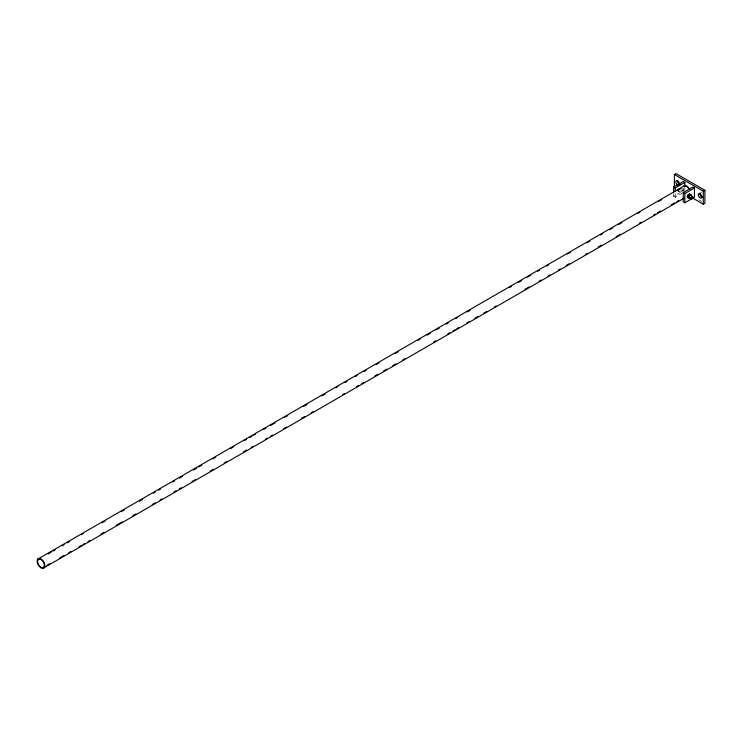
<?xml version="1.0" encoding="UTF-8"?>
<svg xmlns="http://www.w3.org/2000/svg" width="742" height="742" viewBox="0 0 742 742"><rect width="100%" height="100%" fill="white"/><g stroke="black" fill="none" stroke-linecap="round" stroke-linejoin="round"><path stroke-width="0.56" stroke-dasharray="3.71 2.78" d="M673.597 193.996L673.597 196.315L683.224 190.75L683.224 188.431M673.597 196.315L675.201 197.233L681.944 193.347L677.734 190.954M681.981 190.026L683.976 191.176M698.918 199.811L701.913 201.536M681.332 189.989L683.261 191.102M680.377 190.954L682.371 192.104M684.829 187.04L684.829 190.518M675.201 193.764L675.201 197.233M683.401 190.861A5.482 3.163 60 0 1 682.881 188.329M700.81 192.642A2.495 1.438 60 0 1 701.691 192.883M679.774 191.084A1.586 0.918 -60 0 1 678.086 190.935"/><path stroke-width="1.11" d="M674.395 187.503L674.395 174.528L675.999 173.6L704.9 190.286L704.9 203.262L703.295 204.189L692.332 197.864M673.597 192.837L673.597 187.04L683.224 181.484L684.829 182.411L684.829 185.88M673.597 187.04L675.201 187.967L684.829 182.411M37.619 559.227L684.82 185.565M38.037 559.746L40.04 558.587M48.063 553.959L51.309 552.076M53.081 551.056L55.084 549.905M62.105 545.852L64.109 544.693M67.355 542.819L69.358 541.66M81.397 534.713L83.401 533.554M102.21 522.693L105.225 520.958M121.271 511.692L124.517 509.819M139.32 501.267L142.566 499.394M153.353 493.17L155.356 492.011M158.612 490.128L160.615 488.978M172.645 482.031L174.648 480.872M179.425 478.117L182.439 476.373M193.467 470.011L196.472 468.267M198.717 466.978L201.731 465.234M212.518 459.01L215.764 457.137M230.567 448.585L233.813 446.712M244.61 440.479L246.613 439.32M249.859 437.446L251.863 436.287M253.634 435.276L255.638 434.116M263.902 429.34L265.905 428.19M270.682 425.426L274.93 422.977M284.715 417.329L287.729 415.585M303.766 406.328L307.021 404.446M321.824 395.903L325.07 394.03M335.857 387.797L337.86 386.638M344.882 382.584L346.885 381.434M355.149 376.658L357.152 375.498M364.174 371.445L366.177 370.295M375.971 364.637L378.977 362.903M395.022 353.637L398.268 351.764M418.089 340.328L420.093 339.168M427.114 335.115L430.36 333.241M436.138 329.902L439.385 328.029M446.406 323.976L448.409 322.816M455.43 318.763L457.434 317.604M467.219 311.955L470.233 310.221M509.337 287.646L511.34 286.486M518.361 282.433L521.607 280.559M527.386 277.22L530.632 275.347M537.653 271.294L539.657 270.134M546.678 266.081L548.681 264.922M567.5 254.061L570.505 252.326M586.792 242.922L589.797 241.187M600.593 234.954L602.597 233.804M609.618 229.751L612.864 227.868M618.643 224.538L621.889 222.665M637.934 213.399L639.938 212.24M658.748 201.379L661.762 199.644M678.04 190.24L681.054 188.505M683.224 192.605L692.861 187.04L694.466 187.967L694.466 197.233L684.829 202.798L683.224 201.87L683.224 192.605L684.829 193.532L694.466 187.967M42.674 567.778A4.804 2.773 60 0 0 42.674 560.989A4.804 2.773 60 0 0 37.582 561.444A4.804 2.773 60 0 0 42.674 567.778L44.678 566.619M46.922 565.321L49.937 563.586M59.722 557.938L63.97 555.48M68.746 552.725L70.75 551.566M79.014 546.798L81.017 545.639M82.789 544.619L84.792 543.459M88.038 541.586L90.042 540.426M100.838 534.203L104.084 532.32M116.114 525.373L118.126 524.223M118.887 523.778L122.133 521.904M132.92 515.671L135.934 513.937M152.212 504.532L155.226 502.798M160.003 500.043L162.006 498.884M174.036 491.937L176.04 490.777M179.295 488.904L181.298 487.744M192.085 481.512L195.332 479.638M210.134 471.096L213.381 469.222M224.177 462.989L227.182 461.255M243.469 451.85L246.474 450.116M251.25 447.361L253.254 446.202M265.293 439.255L267.296 438.095M270.542 436.222L272.546 435.062M283.342 428.83L286.588 426.956M301.391 418.414L304.637 416.531M311.659 412.487L313.662 411.328M342.498 394.67L344.511 393.52M356.54 386.573L358.544 385.413M361.799 383.54L363.803 382.38M374.589 376.148L377.836 374.274M383.614 370.935L386.86 369.062M392.639 365.723L395.885 363.849M402.906 359.796L404.909 358.646M433.755 341.988L435.758 340.828M447.797 333.881L449.8 332.731M453.047 330.849L455.05 329.698M456.822 328.678L458.825 327.519M467.089 322.742L469.092 321.592M474.871 318.253L478.117 316.38M483.895 313.041L486.9 311.306M494.163 307.114L496.166 305.954M525.002 289.306L529.259 286.848M539.044 281.199L541.048 280.04M548.069 275.987L550.072 274.837M558.336 270.06L560.34 268.901M566.118 265.571L569.364 263.698M585.41 254.432L587.414 253.272M598.21 247.04L601.456 245.166M616.259 236.624L620.507 234.166M639.316 223.305L641.329 222.146M653.359 215.199L655.362 214.048M657.375 212.889L660.621 211.006M671.408 204.783L674.654 202.909M676.667 201.75L678.67 200.59M42.915 568.4A5.482 3.163 60 0 0 42.915 560.646A5.482 3.163 60 0 0 37.1 561.165A5.482 3.163 60 0 0 42.915 568.4L684.096 198.216M690.885 197.724L689.216 198.689L688.381 197.502L689.216 195.359L690.885 194.395L691.72 195.582M674.395 174.528L703.295 191.213L704.9 190.286M690.514 194.886L689.68 193.699L688.01 194.664L687.175 196.806L688.01 197.993M703.295 191.213L703.295 204.189M684.829 193.532L684.829 202.798M675.201 187.967L675.201 191.445M685.061 186.186A4.804 2.773 60 0 1 689.364 189.553M683.401 186.39A5.482 3.163 60 0 1 689.735 189.405M678.494 185.148A2.495 1.438 60 0 1 675.869 182.217A2.495 1.438 60 0 1 677.919 181.039A2.495 1.438 60 0 1 679.134 184.777M680.099 184.22A2.495 1.438 60 0 1 677.446 180.927M702.572 197.196A2.495 1.438 60 0 1 700.439 195.638A2.495 1.438 60 0 1 700.16 193.013M688.288 197.298A1.586 0.918 -60 0 1 687.871 197.057M687.723 196.491A1.586 0.918 -60 0 1 688.288 195.044M688.845 194.552A1.586 0.918 -60 0 1 689.819 194.636M678.244 190.202A1.586 0.918 -60 0 1 679.218 188.987M687.88 196.398A1.363 0.788 -60 0 1 688.363 195.165M688.845 194.738A1.363 0.788 -60 0 1 689.68 194.812M689.568 197.78A1.363 0.788 -60 0 1 689.568 195.86A1.363 0.788 -60 0 1 691.015 195.99M698.315 194.831A2.495 1.438 60 0 0 700.967 198.123A2.495 1.438 60 0 0 700.967 194.59A2.495 1.438 60 0 0 698.315 194.831M692.054 198.81A1.363 0.788 -60 0 0 692.889 196.667A1.363 0.788 -60 0 0 691.219 197.622A1.363 0.788 -60 0 0 692.054 198.81"/></g></svg>
